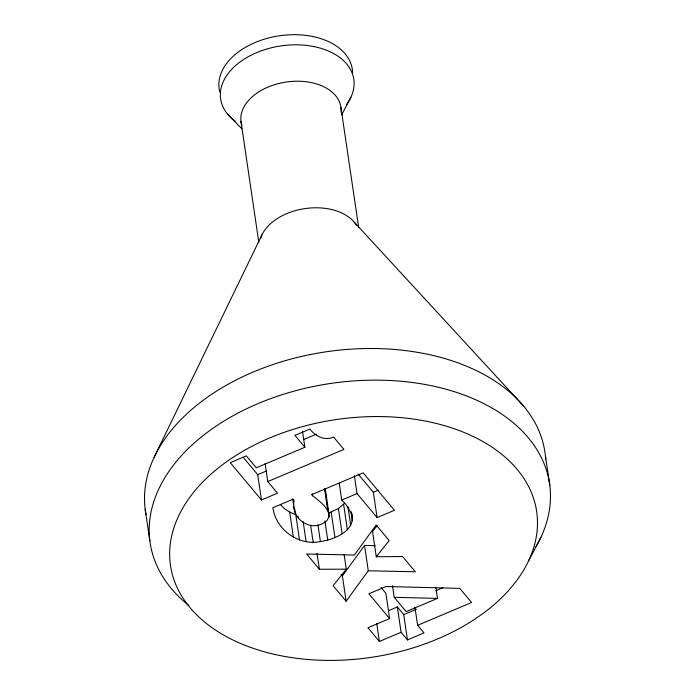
<?xml version="1.0" encoding="UTF-8"?>
<svg xmlns="http://www.w3.org/2000/svg" width="695" height="695" viewBox="0 0 695 695"><rect width="100%" height="100%" fill="white"/><g stroke="black" fill="none" stroke-linecap="round" stroke-linejoin="round"><path stroke-width="1.04" d="M325.269 491.4L325.199 488.533L328.943 513.848L329.004 516.706L327.058 520.433C312.29 534.047 290.136 519.217 294.02 500.548L292.942 499.253L272.874 507.732C275.967 529.798 298.476 545.992 320.412 541.605C334.477 539.398 356.5 530.858 351.696 512.893M154.134 457.301L261.893 234.988M341.645 114.936L350.897 97.231M528.669 560.683L540.866 537.383M364.536 545.462L368.272 570.769L346.136 601.253L342.4 575.938L364.536 545.462L375.222 545.688M328.492 513.136L338.413 508.532L344.746 503.084M377.064 525.776L372.546 531.458L376.282 556.773L402.544 556.513L415.315 571.785L368.272 570.769M344.121 554.41L346.301 569.17L333.14 585.711L346.136 601.253M376.282 556.773L389.191 540.545L376.195 525.003L354.372 555.044L306.643 554.011L319.387 569.248L346.301 569.17M303.593 439.544L316.451 434.123M302.534 431.456L304.87 447.276L256.281 467.796L246.325 455.885L230.271 462.67L261.468 499.974L277.522 493.198L267.784 481.557L265.134 463.626M243.172 457.249L257.723 474.668L266.228 471.071M267.784 481.557L343.912 449.413L333.583 437.051C324.808 441.082 315.287 436.304 309.918 429.041L294.915 435.374L304.87 447.276M339.23 483.173L341.723 500.053L357.039 493.589L377.107 517.593L394.456 510.26L363.198 472.878L311.577 494.675C317.945 500.33 326.19 505.204 328.943 513.848M358.142 474.068L373.363 492.277L378.184 490.236M388.47 610.714L397.332 606.97L403.708 614.597L407.444 639.913L423.993 632.919L417.617 625.3L414.967 607.369M435.869 590.707L442.863 587.753M381.042 587.492L385.89 593.287L389.626 618.602L367.959 627.75L379.401 641.442L401.076 632.285L407.444 639.913M435.921 587.848L437.476 598.395L406.175 611.609L394.221 597.318L392.51 585.711M403.708 614.597L416.357 609.254M417.617 625.3L471.584 602.513L459.76 588.37L386.029 586.519L368.863 593.765L389.626 618.602M394.221 597.318L437.476 598.395M280.372 504.57L284.081 508.306L289.685 512.085L295.757 514.656L299.502 539.972M227.725 114.284L241.869 128.749M354.276 222.2L523.665 406.158M341.723 500.053L346.345 505.083L351.296 513.145L352.322 517.115M341.036 574.305L342.4 575.938M549.823 485.484L545.149 453.844A201.906 131.129 -8.4 0 0 324.713 352A201.906 131.129 -8.4 0 0 146.011 514.5M340.958 107.551L358.698 227.682M397.332 606.97L401.076 632.285M373.363 492.277L377.107 517.593M376.751 623.511L379.401 641.442M354.389 475.658L357.039 493.589M350.888 511.494L352.296 520.981M347.908 506.542L350.714 525.524M343.634 504.518L347.37 529.833M338.413 508.532L342.149 533.847M331.202 512.18L334.938 537.496M325.573 493.502L326.042 496.673M326.355 498.775L326.667 500.886M326.98 502.998L327.293 505.109M327.753 508.271L328.066 510.382M328.379 512.493L329.004 516.706M324.522 488.759L327.788 510.912M324.921 521.05L327.727 540.032M317.919 524.725L320.412 541.605M312.281 493.771L312.594 495.882M317.05 553.428L319.387 569.248M310.656 525.264L313.15 542.135M303.133 521.528L306.095 541.57M240.965 121.39L258.861 242.598M298.103 516.281L298.416 518.392M293.368 499.722L293.681 501.833M294.776 509.209L295.392 513.431M292.717 498.967L294.115 508.453M289.685 512.085L293.42 537.4M257.723 474.668L261.468 499.974M145.177 509.2L149.851 540.849M545.488 457.041A201.906 131.129 -8.4 0 1 545.653 459.186M260.555 238.437A50.474 32.778 -8.4 0 1 305.565 208.509A50.474 32.778 -8.4 0 1 356.431 225.171M241.93 125.578A50.474 32.778 -8.4 0 1 286.87 81.941A50.474 32.778 -8.4 0 1 341.063 111.86M235.223 121.217A67.302 43.707 -8.4 0 1 238.446 63.193A67.302 43.707 -8.4 0 1 325.894 50.005A67.302 43.707 -8.4 0 1 346.57 104.424M219.794 92.009A67.302 43.707 -8.4 0 1 279.546 35.766A67.302 43.707 -8.4 0 1 352.608 72.662M188.849 605.545A201.906 131.129 -8.4 0 1 324.235 384.465A201.906 131.129 -8.4 0 1 535.897 546.826M274.907 654.455A185.07 120.192 -8.4 0 0 536.879 513.11A185.07 120.192 -8.4 0 0 248.932 447.875A185.07 120.192 -8.4 0 0 274.907 654.455"/></g></svg>
